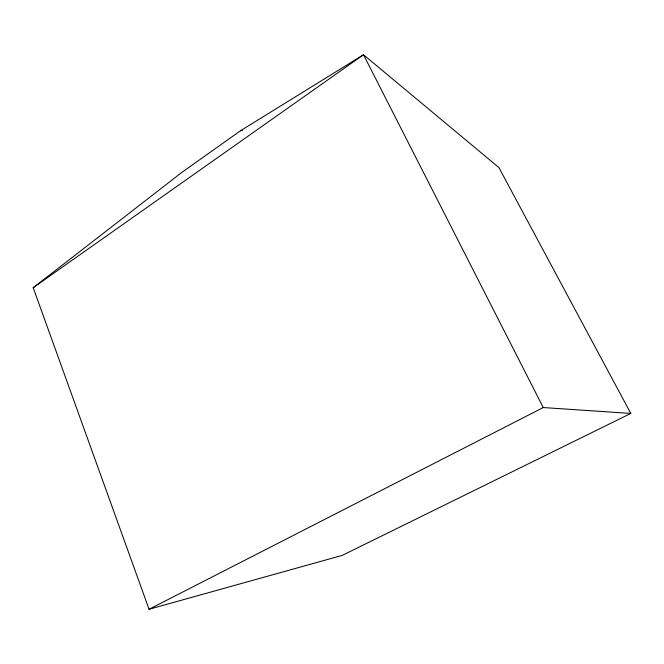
<?xml version="1.0" encoding="UTF-8"?>
<svg xmlns="http://www.w3.org/2000/svg" width="664" height="664" viewBox="0 0 664 664"><rect width="100%" height="100%" fill="white"/><g stroke="black" fill="none" stroke-linecap="round" stroke-linejoin="round"><path stroke-width="1" d="M33.2 287.711L181.753 172.474L240.501 130.75L363.498 54.739L498.888 167.552L630.8 413.44L342.292 555.37L149.06 609.261L33.2 287.711L363.498 54.739L543.252 407.547L630.8 413.44M149.06 609.261L543.252 407.547M240.501 130.75L242.484 130.161"/></g></svg>
